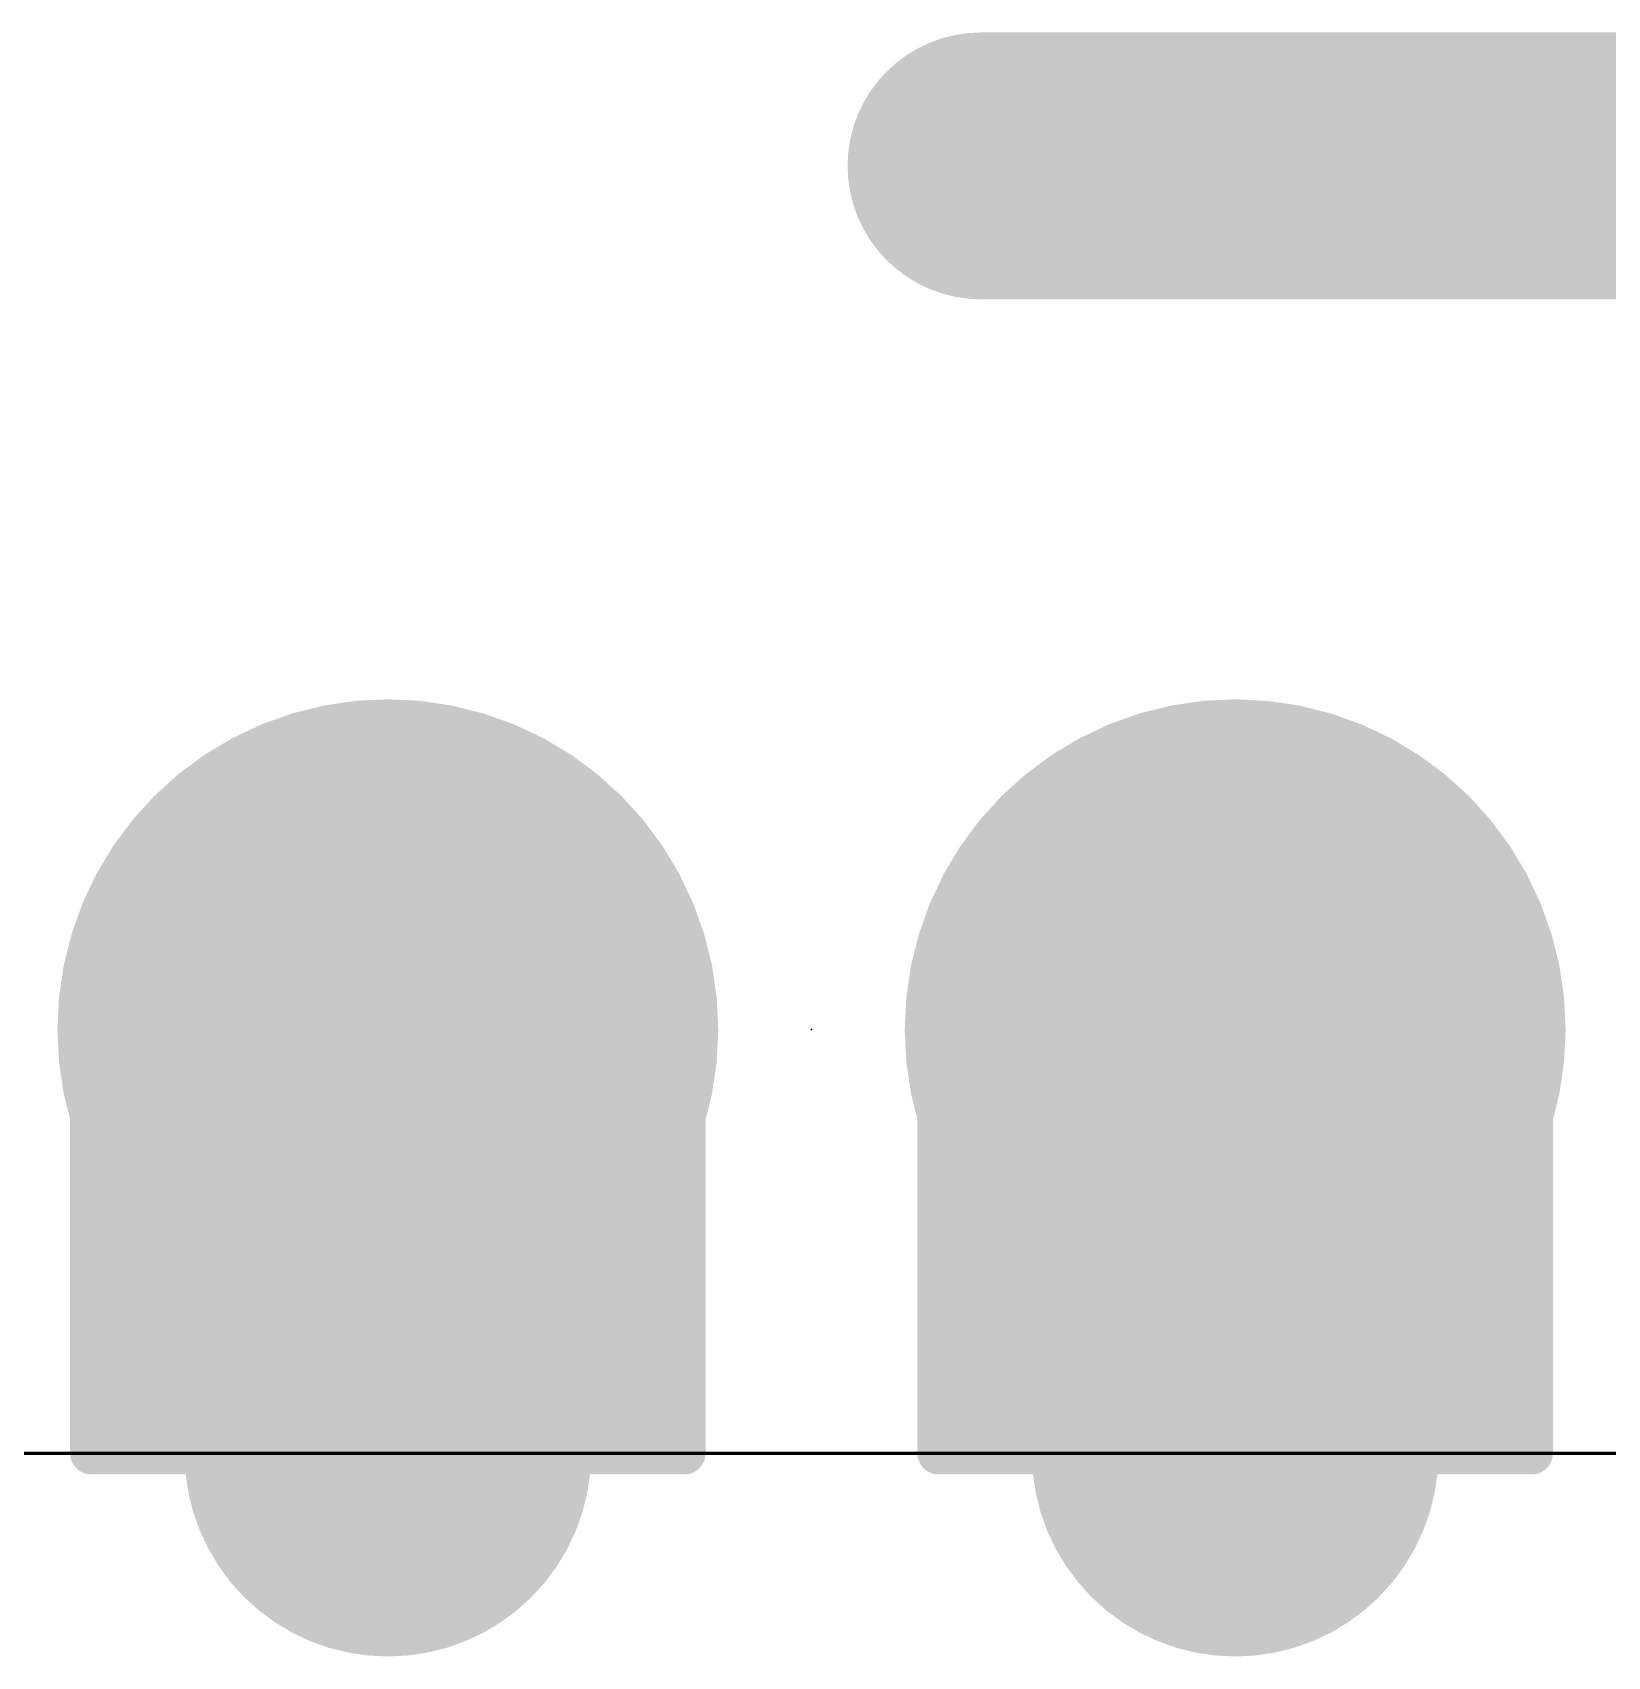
# Model space of a CAD drawing. Extents: x -6.7 to 35, y -0.6 to 30.6.
# Drawn here: x 16.715 to 21.436, y -0.61 to 4.26 of the extents above; entities that cross this region are included whole.
import ezdxf

# ---------------------------------------------------------------- set-up
doc = ezdxf.new("R2010")
doc.units = 0
for name, color, linetype in [('1', 12, 'CONTINUOUS'), ('16', 132, 'CONTINUOUS'), ('17', 110, 'CONTINUOUS'), ('20', 31, 'CONTINUOUS'), ('23', 53, 'CONTINUOUS'), ('29', 253, 'CONTINUOUS'), ('30', 253, 'CONTINUOUS')]:
    doc.layers.add(name, color=color, linetype=linetype)

# ---------------------------------------------------------------- blocks, each defined once
blk = doc.blocks.new('ROUNDP')
at = {"const_width": 0.5}
blk.add_lwpolyline([(0, -0.25, 1), (0, 0.25, 1), (0, -0.25)], format="xyb", dxfattribs=at)

msp = doc.modelspace()

# ---------------------------------------------------------------- linework, layer by layer
at = {"layer": '1', "const_width": 0.254}
for points in [[(17.6313, 2.0174), (17.4884, 1.974)], [(17.78, 2.032), (17.6313, 2.0174)], [(17.9287, 2.0174), (17.78, 2.032)], [(18.0716, 1.974), (17.9287, 2.0174)], [(20.1713, 2.0174), (20.0284, 1.974)], [(20.32, 2.032), (20.1713, 2.0174)], [(20.4687, 2.0174), (20.32, 2.032)], [(20.6116, 1.974), (20.4687, 2.0174)], [(17.4884, 1.974), (17.3567, 1.9036)], [(18.2033, 1.9036), (18.0716, 1.974)], [(20.0284, 1.974), (19.8967, 1.9036)], [(20.7433, 1.9036), (20.6116, 1.974)], [(17.3567, 1.9036), (17.2412, 1.8088)], [(18.3188, 1.8088), (18.2033, 1.9036)], [(19.8967, 1.9036), (19.7812, 1.8088)], [(20.8588, 1.8088), (20.7433, 1.9036)], [(17.2412, 1.8088), (17.1464, 1.6933)], [(17.2159, 1.778), (18.3441, 1.778)], [(18.4136, 1.6933), (18.3188, 1.8088)], [(19.7812, 1.8088), (19.6864, 1.6933)], [(19.7559, 1.778), (20.8841, 1.778)], [(20.9536, 1.6933), (20.8588, 1.8088)], [(17.1464, 1.6933), (17.076, 1.5616)], [(18.484, 1.5616), (18.4136, 1.6933)], [(19.6864, 1.6933), (19.616, 1.5616)], [(21.024, 1.5616), (20.9536, 1.6933)], [(17.076, 1.5616), (17.0326, 1.4187)], [(18.5274, 1.4187), (18.484, 1.5616)], [(19.616, 1.5616), (19.5726, 1.4187)], [(21.0674, 1.4187), (21.024, 1.5616)], [(17.0646, 1.524), (18.4954, 1.524)], [(19.6046, 1.524), (21.0354, 1.524)], [(17.0326, 1.4187), (17.018, 1.27)], [(18.542, 1.27), (18.5274, 1.4187)], [(19.5726, 1.4187), (19.558, 1.27)], [(21.082, 1.27), (21.0674, 1.4187)], [(17.018, 1.27), (17.018, 0.127)], [(17.018, 1.27), (18.542, 1.27)], [(18.542, 0.127), (18.542, 1.27)], [(19.558, 1.27), (19.558, 0.127)], [(19.558, 1.27), (21.082, 1.27)], [(21.082, 0.127), (21.082, 1.27)], [(17.018, 1.016), (18.542, 1.016)], [(19.558, 1.016), (21.082, 1.016)], [(17.018, 0.762), (18.542, 0.762)], [(19.558, 0.762), (21.082, 0.762)], [(17.018, 0.508), (18.542, 0.508)], [(19.558, 0.508), (21.082, 0.508)], [(17.018, 0.254), (18.542, 0.254)], [(19.558, 0.254), (21.082, 0.254)], [(17.018, 0.127), (18.542, 0.127)], [(19.558, 0.127), (21.082, 0.127)]]:
    msp.add_lwpolyline(points, dxfattribs=at)
at = {"layer": '1', "const_width": 0.127}
for points in [[(17.6251, 2.0806, 1), (17.6376, 1.9542)], [(17.6498, 1.9566, 1), (17.6129, 2.0781)], [(17.7862, 2.0952, 1), (17.7738, 1.9688)], [(17.7862, 1.9688, 1), (17.7738, 2.0952)], [(17.9471, 2.0781, 1), (17.9102, 1.9566)], [(17.9224, 1.9542, 1), (17.9349, 2.0806)], [(20.1651, 2.0806, 1), (20.1776, 1.9542)], [(20.1898, 1.9566, 1), (20.1529, 2.0781)], [(20.3262, 2.0952, 1), (20.3138, 1.9688)], [(20.3262, 1.9688, 1), (20.3138, 2.0952)], [(20.4871, 2.0781, 1), (20.4502, 1.9566)], [(20.4624, 1.9542, 1), (20.4749, 2.0806)], [(17.47, 2.0348, 1), (17.5068, 1.9132)], [(17.5183, 1.918, 1), (17.4585, 2.03)], [(18.1015, 2.03, 1), (18.0417, 1.918)], [(18.0532, 1.9132, 1), (18.09, 2.0348)], [(20.01, 2.0348, 1), (20.0468, 1.9132)], [(20.0583, 1.918, 1), (19.9985, 2.03)], [(20.6415, 2.03, 1), (20.5817, 1.918)], [(20.5932, 1.9132, 1), (20.63, 2.0348)], [(17.3267, 1.9596, 1), (17.3866, 1.8476)], [(17.3969, 1.8545, 1), (17.3164, 1.9527)], [(18.2436, 1.9527, 1), (18.1631, 1.8545)], [(18.1734, 1.8476, 1), (18.2333, 1.9596)], [(19.8667, 1.9596, 1), (19.9266, 1.8476)], [(19.9369, 1.8545, 1), (19.8564, 1.9527)], [(20.7836, 1.9527, 1), (20.7031, 1.8545)], [(20.7134, 1.8476, 1), (20.7733, 1.9596)], [(17.2159, 1.8415, 1), (17.2159, 1.7145)], [(17.2009, 1.8579, 1), (17.2815, 1.7597)], [(17.2903, 1.7685, 1), (17.1921, 1.8491)], [(18.3679, 1.8491, 1), (18.2697, 1.7685)], [(18.2785, 1.7597, 1), (18.3591, 1.8579)], [(18.3441, 1.7145, 1), (18.3441, 1.8415)], [(19.7559, 1.8415, 1), (19.7559, 1.7145)], [(19.7409, 1.8579, 1), (19.8215, 1.7597)], [(19.8303, 1.7685, 1), (19.7321, 1.8491)], [(20.9079, 1.8491, 1), (20.8097, 1.7685)], [(20.8185, 1.7597, 1), (20.8991, 1.8579)], [(20.8841, 1.7145, 1), (20.8841, 1.8415)], [(17.2024, 1.6634, 1), (17.0904, 1.7233)], [(18.4696, 1.7233, 1), (18.3576, 1.6634)], [(19.7424, 1.6634, 1), (19.6304, 1.7233)], [(21.0096, 1.7233, 1), (20.8976, 1.6634)], [(17.0973, 1.7336, 1), (17.1955, 1.6531)], [(18.3645, 1.6531, 1), (18.4627, 1.7336)], [(19.6373, 1.7336, 1), (19.7355, 1.6531)], [(20.9045, 1.6531, 1), (21.0027, 1.7336)], [(17.1368, 1.5432, 1), (17.0152, 1.58)], [(18.5448, 1.58, 1), (18.4232, 1.5432)], [(19.6768, 1.5432, 1), (19.5552, 1.58)], [(21.0848, 1.58, 1), (20.9632, 1.5432)], [(17.0646, 1.5875, 1), (17.0646, 1.4605)], [(17.02, 1.5915, 1), (17.132, 1.5317)], [(18.428, 1.5317, 1), (18.54, 1.5915)], [(18.4954, 1.4605, 1), (18.4954, 1.5875)], [(19.6046, 1.5875, 1), (19.6046, 1.4605)], [(19.56, 1.5915, 1), (19.672, 1.5317)], [(20.968, 1.5317, 1), (21.08, 1.5915)], [(21.0354, 1.4605, 1), (21.0354, 1.5875)], [(17.0958, 1.4124, 1), (16.9694, 1.4249)], [(18.5906, 1.4249, 1), (18.4642, 1.4124)], [(19.6358, 1.4124, 1), (19.5094, 1.4249)], [(21.1306, 1.4249, 1), (21.0042, 1.4124)], [(16.9719, 1.4371, 1), (17.0934, 1.4002)], [(18.4666, 1.4002, 1), (18.5881, 1.4371)], [(19.5119, 1.4371, 1), (19.6334, 1.4002)], [(21.0066, 1.4002, 1), (21.1281, 1.4371)], [(17.0815, 1.27, 1), (16.9545, 1.27)], [(17.018, 1.3335, 1), (17.018, 1.2065)], [(18.6055, 1.27, 1), (18.4785, 1.27)], [(18.542, 1.2065, 1), (18.542, 1.3335)], [(19.6215, 1.27, 1), (19.4945, 1.27)], [(19.558, 1.3335, 1), (19.558, 1.2065)], [(21.1455, 1.27, 1), (21.0185, 1.27)], [(21.082, 1.2065, 1), (21.082, 1.3335)], [(16.9548, 1.2762, 1), (17.0812, 1.2638)], [(18.4788, 1.2638, 1), (18.6052, 1.2762)], [(19.4948, 1.2762, 1), (19.6212, 1.2638)], [(21.0188, 1.2638, 1), (21.1452, 1.2762)], [(17.018, 1.0795, 1), (17.018, 0.9525)], [(18.542, 0.9525, 1), (18.542, 1.0795)], [(19.558, 1.0795, 1), (19.558, 0.9525)], [(21.082, 0.9525, 1), (21.082, 1.0795)], [(17.018, 0.8255, 1), (17.018, 0.6985)], [(18.542, 0.6985, 1), (18.542, 0.8255)], [(19.558, 0.8255, 1), (19.558, 0.6985)], [(21.082, 0.6985, 1), (21.082, 0.8255)], [(17.018, 0.5715, 1), (17.018, 0.4445)], [(18.542, 0.4445, 1), (18.542, 0.5715)], [(19.558, 0.5715, 1), (19.558, 0.4445)], [(21.082, 0.4445, 1), (21.082, 0.5715)], [(17.018, 0.3175, 1), (17.018, 0.1905)], [(18.542, 0.1905, 1), (18.542, 0.3175)], [(19.558, 0.3175, 1), (19.558, 0.1905)], [(21.082, 0.1905, 1), (21.082, 0.3175)], [(17.018, 0.1905, 1), (17.018, 0.0635)], [(18.542, 0.0635, 1), (18.542, 0.1905)], [(19.558, 0.1905, 1), (19.558, 0.0635)], [(21.082, 0.0635, 1), (21.082, 0.1905)], [(16.9545, 0.127, 1), (17.0815, 0.127)], [(18.4785, 0.127, 1), (18.6055, 0.127)], [(19.4945, 0.127, 1), (19.6215, 0.127)], [(21.0185, 0.127, 1), (21.1455, 0.127)]]:
    msp.add_lwpolyline(points, format="xyb", dxfattribs=at)
at = {"layer": '16', "const_width": 0.254}
for points in [[(17.6313, 2.0174), (17.4884, 1.974)], [(17.78, 2.032), (17.6313, 2.0174)], [(17.9287, 2.0174), (17.78, 2.032)], [(18.0716, 1.974), (17.9287, 2.0174)], [(20.1713, 2.0174), (20.0284, 1.974)], [(20.32, 2.032), (20.1713, 2.0174)], [(20.4687, 2.0174), (20.32, 2.032)], [(20.6116, 1.974), (20.4687, 2.0174)], [(17.4884, 1.974), (17.3567, 1.9036)], [(18.2033, 1.9036), (18.0716, 1.974)], [(20.0284, 1.974), (19.8967, 1.9036)], [(20.7433, 1.9036), (20.6116, 1.974)], [(17.3567, 1.9036), (17.2412, 1.8088)], [(18.3188, 1.8088), (18.2033, 1.9036)], [(19.8967, 1.9036), (19.7812, 1.8088)], [(20.8588, 1.8088), (20.7433, 1.9036)], [(17.2412, 1.8088), (17.1464, 1.6933)], [(17.2159, 1.778), (18.3441, 1.778)], [(18.4136, 1.6933), (18.3188, 1.8088)], [(19.7812, 1.8088), (19.6864, 1.6933)], [(19.7559, 1.778), (20.8841, 1.778)], [(20.9536, 1.6933), (20.8588, 1.8088)], [(17.1464, 1.6933), (17.076, 1.5616)], [(18.484, 1.5616), (18.4136, 1.6933)], [(19.6864, 1.6933), (19.616, 1.5616)], [(21.024, 1.5616), (20.9536, 1.6933)], [(17.076, 1.5616), (17.0326, 1.4187)], [(18.5274, 1.4187), (18.484, 1.5616)], [(19.616, 1.5616), (19.5726, 1.4187)], [(21.0674, 1.4187), (21.024, 1.5616)], [(17.0646, 1.524), (18.4954, 1.524)], [(19.6046, 1.524), (21.0354, 1.524)], [(17.0326, 1.4187), (17.018, 1.27)], [(18.542, 1.27), (18.5274, 1.4187)], [(19.5726, 1.4187), (19.558, 1.27)], [(21.082, 1.27), (21.0674, 1.4187)], [(17.018, 1.27), (17.018, 0.127)], [(17.018, 1.27), (18.542, 1.27)], [(18.542, 0.127), (18.542, 1.27)], [(19.558, 1.27), (19.558, 0.127)], [(19.558, 1.27), (21.082, 1.27)], [(21.082, 0.127), (21.082, 1.27)], [(17.018, 1.016), (18.542, 1.016)], [(19.558, 1.016), (21.082, 1.016)], [(17.018, 0.762), (18.542, 0.762)], [(19.558, 0.762), (21.082, 0.762)], [(17.018, 0.508), (18.542, 0.508)], [(19.558, 0.508), (21.082, 0.508)], [(17.018, 0.254), (18.542, 0.254)], [(19.558, 0.254), (21.082, 0.254)], [(17.018, 0.127), (18.542, 0.127)], [(19.558, 0.127), (21.082, 0.127)]]:
    msp.add_lwpolyline(points, dxfattribs=at)
at = {"layer": '16', "const_width": 0.127}
for points in [[(17.6251, 2.0806, 1), (17.6376, 1.9542)], [(17.6498, 1.9566, 1), (17.6129, 2.0781)], [(17.7862, 2.0952, 1), (17.7738, 1.9688)], [(17.7862, 1.9688, 1), (17.7738, 2.0952)], [(17.9471, 2.0781, 1), (17.9102, 1.9566)], [(17.9224, 1.9542, 1), (17.9349, 2.0806)], [(20.1651, 2.0806, 1), (20.1776, 1.9542)], [(20.1898, 1.9566, 1), (20.1529, 2.0781)], [(20.3262, 2.0952, 1), (20.3138, 1.9688)], [(20.3262, 1.9688, 1), (20.3138, 2.0952)], [(20.4871, 2.0781, 1), (20.4502, 1.9566)], [(20.4624, 1.9542, 1), (20.4749, 2.0806)], [(17.47, 2.0348, 1), (17.5068, 1.9132)], [(17.5183, 1.918, 1), (17.4585, 2.03)], [(18.1015, 2.03, 1), (18.0417, 1.918)], [(18.0532, 1.9132, 1), (18.09, 2.0348)], [(20.01, 2.0348, 1), (20.0468, 1.9132)], [(20.0583, 1.918, 1), (19.9985, 2.03)], [(20.6415, 2.03, 1), (20.5817, 1.918)], [(20.5932, 1.9132, 1), (20.63, 2.0348)], [(17.3267, 1.9596, 1), (17.3866, 1.8476)], [(17.3969, 1.8545, 1), (17.3164, 1.9527)], [(18.2436, 1.9527, 1), (18.1631, 1.8545)], [(18.1734, 1.8476, 1), (18.2333, 1.9596)], [(19.8667, 1.9596, 1), (19.9266, 1.8476)], [(19.9369, 1.8545, 1), (19.8564, 1.9527)], [(20.7836, 1.9527, 1), (20.7031, 1.8545)], [(20.7134, 1.8476, 1), (20.7733, 1.9596)], [(17.2159, 1.8415, 1), (17.2159, 1.7145)], [(17.2009, 1.8579, 1), (17.2815, 1.7597)], [(17.2903, 1.7685, 1), (17.1921, 1.8491)], [(18.3679, 1.8491, 1), (18.2697, 1.7685)], [(18.2785, 1.7597, 1), (18.3591, 1.8579)], [(18.3441, 1.7145, 1), (18.3441, 1.8415)], [(19.7559, 1.8415, 1), (19.7559, 1.7145)], [(19.7409, 1.8579, 1), (19.8215, 1.7597)], [(19.8303, 1.7685, 1), (19.7321, 1.8491)], [(20.9079, 1.8491, 1), (20.8097, 1.7685)], [(20.8185, 1.7597, 1), (20.8991, 1.8579)], [(20.8841, 1.7145, 1), (20.8841, 1.8415)], [(17.2024, 1.6634, 1), (17.0904, 1.7233)], [(18.4696, 1.7233, 1), (18.3576, 1.6634)], [(19.7424, 1.6634, 1), (19.6304, 1.7233)], [(21.0096, 1.7233, 1), (20.8976, 1.6634)], [(17.0973, 1.7336, 1), (17.1955, 1.6531)], [(18.3645, 1.6531, 1), (18.4627, 1.7336)], [(19.6373, 1.7336, 1), (19.7355, 1.6531)], [(20.9045, 1.6531, 1), (21.0027, 1.7336)], [(17.1368, 1.5432, 1), (17.0152, 1.58)], [(18.5448, 1.58, 1), (18.4232, 1.5432)], [(19.6768, 1.5432, 1), (19.5552, 1.58)], [(21.0848, 1.58, 1), (20.9632, 1.5432)], [(17.0646, 1.5875, 1), (17.0646, 1.4605)], [(17.02, 1.5915, 1), (17.132, 1.5317)], [(18.428, 1.5317, 1), (18.54, 1.5915)], [(18.4954, 1.4605, 1), (18.4954, 1.5875)], [(19.6046, 1.5875, 1), (19.6046, 1.4605)], [(19.56, 1.5915, 1), (19.672, 1.5317)], [(20.968, 1.5317, 1), (21.08, 1.5915)], [(21.0354, 1.4605, 1), (21.0354, 1.5875)], [(17.0958, 1.4124, 1), (16.9694, 1.4249)], [(18.5906, 1.4249, 1), (18.4642, 1.4124)], [(19.6358, 1.4124, 1), (19.5094, 1.4249)], [(21.1306, 1.4249, 1), (21.0042, 1.4124)], [(16.9719, 1.4371, 1), (17.0934, 1.4002)], [(18.4666, 1.4002, 1), (18.5881, 1.4371)], [(19.5119, 1.4371, 1), (19.6334, 1.4002)], [(21.0066, 1.4002, 1), (21.1281, 1.4371)], [(17.0815, 1.27, 1), (16.9545, 1.27)], [(17.018, 1.3335, 1), (17.018, 1.2065)], [(18.6055, 1.27, 1), (18.4785, 1.27)], [(18.542, 1.2065, 1), (18.542, 1.3335)], [(19.6215, 1.27, 1), (19.4945, 1.27)], [(19.558, 1.3335, 1), (19.558, 1.2065)], [(21.1455, 1.27, 1), (21.0185, 1.27)], [(21.082, 1.2065, 1), (21.082, 1.3335)], [(16.9548, 1.2762, 1), (17.0812, 1.2638)], [(18.4788, 1.2638, 1), (18.6052, 1.2762)], [(19.4948, 1.2762, 1), (19.6212, 1.2638)], [(21.0188, 1.2638, 1), (21.1452, 1.2762)], [(17.018, 1.0795, 1), (17.018, 0.9525)], [(18.542, 0.9525, 1), (18.542, 1.0795)], [(19.558, 1.0795, 1), (19.558, 0.9525)], [(21.082, 0.9525, 1), (21.082, 1.0795)], [(17.018, 0.8255, 1), (17.018, 0.6985)], [(18.542, 0.6985, 1), (18.542, 0.8255)], [(19.558, 0.8255, 1), (19.558, 0.6985)], [(21.082, 0.6985, 1), (21.082, 0.8255)], [(17.018, 0.5715, 1), (17.018, 0.4445)], [(18.542, 0.4445, 1), (18.542, 0.5715)], [(19.558, 0.5715, 1), (19.558, 0.4445)], [(21.082, 0.4445, 1), (21.082, 0.5715)], [(17.018, 0.3175, 1), (17.018, 0.1905)], [(18.542, 0.1905, 1), (18.542, 0.3175)], [(19.558, 0.3175, 1), (19.558, 0.1905)], [(21.082, 0.1905, 1), (21.082, 0.3175)], [(17.018, 0.1905, 1), (17.018, 0.0635)], [(18.542, 0.0635, 1), (18.542, 0.1905)], [(19.558, 0.1905, 1), (19.558, 0.0635)], [(21.082, 0.0635, 1), (21.082, 0.1905)], [(16.9545, 0.127, 1), (17.0815, 0.127)], [(18.4785, 0.127, 1), (18.6055, 0.127)], [(19.4945, 0.127, 1), (19.6215, 0.127)], [(21.0185, 0.127, 1), (21.1455, 0.127)]]:
    msp.add_lwpolyline(points, format="xyb", dxfattribs=at)
at = {"layer": '20', "const_width": 0.01}
msp.add_lwpolyline([(2, 0), (34, 0)], dxfattribs=at)
at = {"layer": '23'}
msp.add_point((19.05, 1.27), dxfattribs=at)
at = {"layer": '29'}
for points, const_width in [([(19.558, 3.86), (28.0924, 3.86)], 0.8), ([(17.6066, 2.1419), (17.4398, 2.0913)], 0.127), ([(17.78, 2.159), (17.6066, 2.1419)], 0.127), ([(17.9534, 2.1419), (17.78, 2.159)], 0.127), ([(18.1202, 2.0913), (17.9534, 2.1419)], 0.127), ([(20.1466, 2.1419), (19.9798, 2.0913)], 0.127), ([(20.32, 2.159), (20.1466, 2.1419)], 0.127), ([(20.4934, 2.1419), (20.32, 2.159)], 0.127), ([(20.6602, 2.0913), (20.4934, 2.1419)], 0.127), ([(17.4398, 2.0913), (17.2861, 2.0092)], 0.127), ([(18.2739, 2.0092), (18.1202, 2.0913)], 0.127), ([(19.9798, 2.0913), (19.8261, 2.0092)], 0.127), ([(20.8139, 2.0092), (20.6602, 2.0913)], 0.127), ([(17.3288, 2.032), (18.2312, 2.032)], 0.127), ([(19.8688, 2.032), (20.7712, 2.032)], 0.127), ([(17.2861, 2.0092), (17.1514, 1.8986)], 0.127), ([(18.4086, 1.8986), (18.2739, 2.0092)], 0.127), ([(19.8261, 2.0092), (19.6914, 1.8986)], 0.127), ([(20.9486, 1.8986), (20.8139, 2.0092)], 0.127), ([(17.1514, 1.8986), (17.0408, 1.7639)], 0.127), ([(17.1592, 1.905), (18.4008, 1.905)], 0.127), ([(18.5192, 1.7639), (18.4086, 1.8986)], 0.127), ([(19.6914, 1.8986), (19.5808, 1.7639)], 0.127), ([(19.6992, 1.905), (20.9408, 1.905)], 0.127), ([(21.0592, 1.7639), (20.9486, 1.8986)], 0.127), ([(17.0408, 1.7639), (16.9587, 1.6102)], 0.127), ([(17.0524, 1.778), (18.5076, 1.778)], 0.127), ([(18.6013, 1.6102), (18.5192, 1.7639)], 0.127), ([(19.5808, 1.7639), (19.4987, 1.6102)], 0.127), ([(19.5924, 1.778), (21.0476, 1.778)], 0.127), ([(21.1413, 1.6102), (21.0592, 1.7639)], 0.127), ([(16.9805, 1.651), (18.5795, 1.651)], 0.127), ([(19.5205, 1.651), (21.1195, 1.651)], 0.127), ([(16.9587, 1.6102), (16.9081, 1.4434)], 0.127), ([(18.6519, 1.4434), (18.6013, 1.6102)], 0.127), ([(19.4987, 1.6102), (19.4481, 1.4434)], 0.127), ([(21.1919, 1.4434), (21.1413, 1.6102)], 0.127), ([(16.9325, 1.524), (18.6275, 1.524)], 0.127), ([(19.4725, 1.524), (21.1675, 1.524)], 0.127), ([(16.9081, 1.4434), (16.891, 1.27)], 0.127), ([(18.669, 1.27), (18.6519, 1.4434)], 0.127), ([(19.4481, 1.4434), (19.431, 1.27)], 0.127), ([(21.209, 1.27), (21.1919, 1.4434)], 0.127), ([(16.9035, 1.397), (18.6565, 1.397)], 0.127), ([(19.4435, 1.397), (21.1965, 1.397)], 0.127), ([(16.891, 1.27), (16.891, 0)], 0.127), ([(16.891, 1.27), (18.669, 1.27)], 0.127), ([(18.669, 0), (18.669, 1.27)], 0.127), ([(19.431, 1.27), (19.431, 0)], 0.127), ([(19.431, 1.27), (21.209, 1.27)], 0.127), ([(21.209, 0), (21.209, 1.27)], 0.127), ([(16.891, 1.143), (18.669, 1.143)], 0.127), ([(19.431, 1.143), (21.209, 1.143)], 0.127), ([(16.891, 1.016), (18.669, 1.016)], 0.127), ([(19.431, 1.016), (21.209, 1.016)], 0.127), ([(16.891, 0.889), (18.669, 0.889)], 0.127), ([(19.431, 0.889), (21.209, 0.889)], 0.127), ([(16.891, 0.762), (18.669, 0.762)], 0.127), ([(19.431, 0.762), (21.209, 0.762)], 0.127), ([(16.891, 0.635), (18.669, 0.635)], 0.127), ([(19.431, 0.635), (21.209, 0.635)], 0.127), ([(16.891, 0.508), (18.669, 0.508)], 0.127), ([(19.431, 0.508), (21.209, 0.508)], 0.127), ([(16.891, 0.381), (18.669, 0.381)], 0.127), ([(19.431, 0.381), (21.209, 0.381)], 0.127), ([(16.891, 0.254), (18.669, 0.254)], 0.127), ([(19.431, 0.254), (21.209, 0.254)], 0.127), ([(16.891, 0.127), (18.669, 0.127)], 0.127), ([(19.431, 0.127), (21.209, 0.127)], 0.127), ([(16.891, 0), (18.669, 0)], 0.127), ([(16.891, 0), (18.669, 0)], 0.127), ([(19.431, 0), (21.209, 0)], 0.127), ([(19.431, 0), (21.209, 0)], 0.127)]:
    msp.add_lwpolyline(points, dxfattribs=dict(at, const_width=const_width))
for points, const_width in [([(19.558, 4.06, 1), (19.558, 3.66)], 0.4), ([(17.6035, 2.1735, 1), (17.6097, 2.1103)], 0.0635), ([(17.6158, 2.1115, 1), (17.5973, 2.1723)], 0.0635), ([(17.7831, 2.1906, 1), (17.7769, 2.1274)], 0.0635), ([(17.7831, 2.1274, 1), (17.7769, 2.1906)], 0.0635), ([(17.9627, 2.1723, 1), (17.9442, 2.1115)], 0.0635), ([(17.9503, 2.1103, 1), (17.9565, 2.1735)], 0.0635), ([(20.1435, 2.1735, 1), (20.1497, 2.1103)], 0.0635), ([(20.1558, 2.1115, 1), (20.1373, 2.1723)], 0.0635), ([(20.3231, 2.1906, 1), (20.3169, 2.1274)], 0.0635), ([(20.3231, 2.1274, 1), (20.3169, 2.1906)], 0.0635), ([(20.5027, 2.1723, 1), (20.4842, 2.1115)], 0.0635), ([(20.4903, 2.1103, 1), (20.4965, 2.1735)], 0.0635), ([(17.4306, 2.1217, 1), (17.449, 2.0609)], 0.0635), ([(17.4548, 2.0633, 1), (17.4248, 2.1193)], 0.0635), ([(18.1352, 2.1193, 1), (18.1052, 2.0633)], 0.0635), ([(18.111, 2.0609, 1), (18.1294, 2.1217)], 0.0635), ([(19.9706, 2.1217, 1), (19.989, 2.0609)], 0.0635), ([(19.9948, 2.0633, 1), (19.9648, 2.1193)], 0.0635), ([(20.6752, 2.1193, 1), (20.6452, 2.0633)], 0.0635), ([(20.651, 2.0609, 1), (20.6694, 2.1217)], 0.0635), ([(17.3288, 2.0638, 1), (17.3288, 2.0002)], 0.0635), ([(18.2312, 2.0002, 1), (18.2312, 2.0638)], 0.0635), ([(19.8688, 2.0638, 1), (19.8688, 2.0002)], 0.0635), ([(20.7712, 2.0002, 1), (20.7712, 2.0638)], 0.0635), ([(17.2711, 2.0372, 1), (17.3011, 1.9812)], 0.0635), ([(17.3062, 1.9846, 1), (17.266, 2.0337)], 0.0635), ([(18.294, 2.0337, 1), (18.2538, 1.9846)], 0.0635), ([(18.2589, 1.9812, 1), (18.2889, 2.0372)], 0.0635), ([(19.8111, 2.0372, 1), (19.8411, 1.9812)], 0.0635), ([(19.8462, 1.9846, 1), (19.806, 2.0337)], 0.0635), ([(20.834, 2.0337, 1), (20.7938, 1.9846)], 0.0635), ([(20.7989, 1.9812, 1), (20.8289, 2.0372)], 0.0635), ([(17.1312, 1.9232, 1), (17.1715, 1.8741)], 0.0635), ([(17.1759, 1.8785, 1), (17.1268, 1.9188)], 0.0635), ([(17.1592, 1.9367, 1), (17.1592, 1.8733)], 0.0635), ([(18.4332, 1.9188, 1), (18.3841, 1.8785)], 0.0635), ([(18.3885, 1.8741, 1), (18.4288, 1.9232)], 0.0635), ([(18.4008, 1.8733, 1), (18.4008, 1.9367)], 0.0635), ([(19.6712, 1.9232, 1), (19.7115, 1.8741)], 0.0635), ([(19.7159, 1.8785, 1), (19.6668, 1.9188)], 0.0635), ([(19.6992, 1.9367, 1), (19.6992, 1.8733)], 0.0635), ([(20.9732, 1.9188, 1), (20.9241, 1.8785)], 0.0635), ([(20.9285, 1.8741, 1), (20.9688, 1.9232)], 0.0635), ([(20.9408, 1.8733, 1), (20.9408, 1.9367)], 0.0635), ([(17.0163, 1.784, 1), (17.0654, 1.7438)], 0.0635), ([(17.0688, 1.7489, 1), (17.0128, 1.7789)], 0.0635), ([(17.0524, 1.8097, 1), (17.0524, 1.7463)], 0.0635), ([(18.5472, 1.7789, 1), (18.4912, 1.7489)], 0.0635), ([(18.4946, 1.7438, 1), (18.5437, 1.784)], 0.0635), ([(18.5076, 1.7463, 1), (18.5076, 1.8097)], 0.0635), ([(19.5563, 1.784, 1), (19.6054, 1.7438)], 0.0635), ([(19.6088, 1.7489, 1), (19.5528, 1.7789)], 0.0635), ([(19.5924, 1.8097, 1), (19.5924, 1.7463)], 0.0635), ([(21.0872, 1.7789, 1), (21.0312, 1.7489)], 0.0635), ([(21.0346, 1.7438, 1), (21.0837, 1.784)], 0.0635), ([(21.0476, 1.7463, 1), (21.0476, 1.8097)], 0.0635), ([(16.9805, 1.6827, 1), (16.9805, 1.6193)], 0.0635), ([(18.5795, 1.6193, 1), (18.5795, 1.6827)], 0.0635), ([(19.5205, 1.6827, 1), (19.5205, 1.6193)], 0.0635), ([(21.1195, 1.6193, 1), (21.1195, 1.6827)], 0.0635), ([(16.9307, 1.6252, 1), (16.9867, 1.5952)], 0.0635), ([(16.9891, 1.601, 1), (16.9283, 1.6194)], 0.0635), ([(18.6317, 1.6194, 1), (18.5709, 1.601)], 0.0635), ([(18.5733, 1.5952, 1), (18.6293, 1.6252)], 0.0635), ([(19.4707, 1.6252, 1), (19.5267, 1.5952)], 0.0635), ([(19.5291, 1.601, 1), (19.4683, 1.6194)], 0.0635), ([(21.1717, 1.6194, 1), (21.1109, 1.601)], 0.0635), ([(21.1133, 1.5952, 1), (21.1693, 1.6252)], 0.0635), ([(16.9325, 1.5557, 1), (16.9325, 1.4923)], 0.0635), ([(18.6275, 1.4923, 1), (18.6275, 1.5557)], 0.0635), ([(19.4725, 1.5557, 1), (19.4725, 1.4923)], 0.0635), ([(21.1675, 1.4923, 1), (21.1675, 1.5557)], 0.0635), ([(16.8777, 1.4527, 1), (16.9385, 1.4342)], 0.0635), ([(16.9397, 1.4403, 1), (16.8765, 1.4465)], 0.0635), ([(18.6835, 1.4465, 1), (18.6203, 1.4403)], 0.0635), ([(18.6215, 1.4342, 1), (18.6823, 1.4527)], 0.0635), ([(19.4177, 1.4527, 1), (19.4785, 1.4342)], 0.0635), ([(19.4797, 1.4403, 1), (19.4165, 1.4465)], 0.0635), ([(21.2235, 1.4465, 1), (21.1603, 1.4403)], 0.0635), ([(21.1615, 1.4342, 1), (21.2223, 1.4527)], 0.0635), ([(16.9035, 1.4287, 1), (16.9035, 1.3653)], 0.0635), ([(18.6565, 1.3653, 1), (18.6565, 1.4287)], 0.0635), ([(19.4435, 1.4287, 1), (19.4435, 1.3653)], 0.0635), ([(21.1965, 1.3653, 1), (21.1965, 1.4287)], 0.0635), ([(16.891, 1.3017, 1), (16.891, 1.2383)], 0.0635), ([(16.9228, 1.27, 1), (16.8593, 1.27)], 0.0635), ([(18.7007, 1.27, 1), (18.6373, 1.27)], 0.0635), ([(18.669, 1.2383, 1), (18.669, 1.3017)], 0.0635), ([(19.4627, 1.27, 1), (19.3993, 1.27)], 0.0635), ([(19.431, 1.3017, 1), (19.431, 1.2383)], 0.0635), ([(21.2407, 1.27, 1), (21.1773, 1.27)], 0.0635), ([(21.209, 1.2383, 1), (21.209, 1.3017)], 0.0635), ([(16.8594, 1.2731, 1), (16.9226, 1.2669)], 0.0635), ([(18.6374, 1.2669, 1), (18.7006, 1.2731)], 0.0635), ([(19.3994, 1.2731, 1), (19.4626, 1.2669)], 0.0635), ([(21.1774, 1.2669, 1), (21.2406, 1.2731)], 0.0635), ([(16.891, 1.1747, 1), (16.891, 1.1113)], 0.0635), ([(18.669, 1.1113, 1), (18.669, 1.1747)], 0.0635), ([(19.431, 1.1747, 1), (19.431, 1.1113)], 0.0635), ([(21.209, 1.1113, 1), (21.209, 1.1747)], 0.0635), ([(16.891, 1.0477, 1), (16.891, 0.9843)], 0.0635), ([(18.669, 0.9843, 1), (18.669, 1.0477)], 0.0635), ([(19.431, 1.0477, 1), (19.431, 0.9843)], 0.0635), ([(21.209, 0.9843, 1), (21.209, 1.0477)], 0.0635), ([(16.891, 0.9207, 1), (16.891, 0.8573)], 0.0635), ([(18.669, 0.8573, 1), (18.669, 0.9207)], 0.0635), ([(19.431, 0.9207, 1), (19.431, 0.8573)], 0.0635), ([(21.209, 0.8573, 1), (21.209, 0.9207)], 0.0635), ([(16.891, 0.7937, 1), (16.891, 0.7303)], 0.0635), ([(18.669, 0.7303, 1), (18.669, 0.7937)], 0.0635), ([(19.431, 0.7937, 1), (19.431, 0.7303)], 0.0635), ([(21.209, 0.7303, 1), (21.209, 0.7937)], 0.0635), ([(16.891, 0.6667, 1), (16.891, 0.6033)], 0.0635), ([(18.669, 0.6033, 1), (18.669, 0.6667)], 0.0635), ([(19.431, 0.6667, 1), (19.431, 0.6033)], 0.0635), ([(21.209, 0.6033, 1), (21.209, 0.6667)], 0.0635), ([(16.891, 0.5397, 1), (16.891, 0.4763)], 0.0635), ([(18.669, 0.4763, 1), (18.669, 0.5397)], 0.0635), ([(19.431, 0.5397, 1), (19.431, 0.4763)], 0.0635), ([(21.209, 0.4763, 1), (21.209, 0.5397)], 0.0635), ([(16.891, 0.4128, 1), (16.891, 0.3493)], 0.0635), ([(18.669, 0.3493, 1), (18.669, 0.4128)], 0.0635), ([(19.431, 0.4128, 1), (19.431, 0.3493)], 0.0635), ([(21.209, 0.3493, 1), (21.209, 0.4128)], 0.0635), ([(16.891, 0.2858, 1), (16.891, 0.2223)], 0.0635), ([(18.669, 0.2223, 1), (18.669, 0.2858)], 0.0635), ([(19.431, 0.2858, 1), (19.431, 0.2223)], 0.0635), ([(21.209, 0.2223, 1), (21.209, 0.2858)], 0.0635), ([(16.891, 0.1588, 1), (16.891, 0.0953)], 0.0635), ([(18.669, 0.0953, 1), (18.669, 0.1588)], 0.0635), ([(19.431, 0.1588, 1), (19.431, 0.0953)], 0.0635), ([(21.209, 0.0953, 1), (21.209, 0.1588)], 0.0635), ([(16.891, 0.0318, 1), (16.891, -0.0318)], 0.0635), ([(16.891, 0.0318, 1), (16.891, -0.0318)], 0.0635), ([(18.669, -0.0318, 1), (18.669, 0.0318)], 0.0635), ([(18.669, -0.0318, 1), (18.669, 0.0318)], 0.0635), ([(19.431, 0.0318, 1), (19.431, -0.0318)], 0.0635), ([(19.431, 0.0318, 1), (19.431, -0.0318)], 0.0635), ([(21.209, -0.0318, 1), (21.209, 0.0318)], 0.0635), ([(21.209, -0.0318, 1), (21.209, 0.0318)], 0.0635), ([(16.8593, 0, 1), (16.9228, 0)], 0.0635), ([(18.6373, 0, 1), (18.7007, 0)], 0.0635), ([(19.3993, 0, 1), (19.4627, 0)], 0.0635), ([(21.1773, 0, 1), (21.2407, 0)], 0.0635)]:
    msp.add_lwpolyline(points, format="xyb", dxfattribs=dict(at, const_width=const_width))
at = {"layer": '30', "const_width": 0.127}
for points in [[(17.6066, 2.1419), (17.4398, 2.0913)], [(17.78, 2.159), (17.6066, 2.1419)], [(17.9534, 2.1419), (17.78, 2.159)], [(18.1202, 2.0913), (17.9534, 2.1419)], [(20.1466, 2.1419), (19.9798, 2.0913)], [(20.32, 2.159), (20.1466, 2.1419)], [(20.4934, 2.1419), (20.32, 2.159)], [(20.6602, 2.0913), (20.4934, 2.1419)], [(17.4398, 2.0913), (17.2861, 2.0092)], [(18.2739, 2.0092), (18.1202, 2.0913)], [(19.9798, 2.0913), (19.8261, 2.0092)], [(20.8139, 2.0092), (20.6602, 2.0913)], [(17.3288, 2.032), (18.2312, 2.032)], [(19.8688, 2.032), (20.7712, 2.032)], [(17.2861, 2.0092), (17.1514, 1.8986)], [(18.4086, 1.8986), (18.2739, 2.0092)], [(19.8261, 2.0092), (19.6914, 1.8986)], [(20.9486, 1.8986), (20.8139, 2.0092)], [(17.1514, 1.8986), (17.0408, 1.7639)], [(17.1592, 1.905), (18.4008, 1.905)], [(18.5192, 1.7639), (18.4086, 1.8986)], [(19.6914, 1.8986), (19.5808, 1.7639)], [(19.6992, 1.905), (20.9408, 1.905)], [(21.0592, 1.7639), (20.9486, 1.8986)], [(17.0408, 1.7639), (16.9587, 1.6102)], [(17.0524, 1.778), (18.5076, 1.778)], [(18.6013, 1.6102), (18.5192, 1.7639)], [(19.5808, 1.7639), (19.4987, 1.6102)], [(19.5924, 1.778), (21.0476, 1.778)], [(21.1413, 1.6102), (21.0592, 1.7639)], [(16.9805, 1.651), (18.5795, 1.651)], [(19.5205, 1.651), (21.1195, 1.651)], [(16.9587, 1.6102), (16.9081, 1.4434)], [(18.6519, 1.4434), (18.6013, 1.6102)], [(19.4987, 1.6102), (19.4481, 1.4434)], [(21.1919, 1.4434), (21.1413, 1.6102)], [(16.9325, 1.524), (18.6275, 1.524)], [(19.4725, 1.524), (21.1675, 1.524)], [(16.9081, 1.4434), (16.891, 1.27)], [(18.669, 1.27), (18.6519, 1.4434)], [(19.4481, 1.4434), (19.431, 1.27)], [(21.209, 1.27), (21.1919, 1.4434)], [(16.9035, 1.397), (18.6565, 1.397)], [(19.4435, 1.397), (21.1965, 1.397)], [(16.891, 1.27), (16.891, 0)], [(16.891, 1.27), (18.669, 1.27)], [(18.669, 0), (18.669, 1.27)], [(19.431, 1.27), (19.431, 0)], [(19.431, 1.27), (21.209, 1.27)], [(21.209, 0), (21.209, 1.27)], [(16.891, 1.143), (18.669, 1.143)], [(19.431, 1.143), (21.209, 1.143)], [(16.891, 1.016), (18.669, 1.016)], [(19.431, 1.016), (21.209, 1.016)], [(16.891, 0.889), (18.669, 0.889)], [(19.431, 0.889), (21.209, 0.889)], [(16.891, 0.762), (18.669, 0.762)], [(19.431, 0.762), (21.209, 0.762)], [(16.891, 0.635), (18.669, 0.635)], [(19.431, 0.635), (21.209, 0.635)], [(16.891, 0.508), (18.669, 0.508)], [(19.431, 0.508), (21.209, 0.508)], [(16.891, 0.381), (18.669, 0.381)], [(19.431, 0.381), (21.209, 0.381)], [(16.891, 0.254), (18.669, 0.254)], [(19.431, 0.254), (21.209, 0.254)], [(16.891, 0.127), (18.669, 0.127)], [(19.431, 0.127), (21.209, 0.127)], [(16.891, 0), (18.669, 0)], [(16.891, 0), (18.669, 0)], [(19.431, 0), (21.209, 0)], [(19.431, 0), (21.209, 0)]]:
    msp.add_lwpolyline(points, dxfattribs=at)
at = {"layer": '30', "const_width": 0.0635}
for points in [[(17.6035, 2.1735, 1), (17.6097, 2.1103)], [(17.6158, 2.1115, 1), (17.5973, 2.1723)], [(17.7831, 2.1906, 1), (17.7769, 2.1274)], [(17.7831, 2.1274, 1), (17.7769, 2.1906)], [(17.9627, 2.1723, 1), (17.9442, 2.1115)], [(17.9503, 2.1103, 1), (17.9565, 2.1735)], [(20.1435, 2.1735, 1), (20.1497, 2.1103)], [(20.1558, 2.1115, 1), (20.1373, 2.1723)], [(20.3231, 2.1906, 1), (20.3169, 2.1274)], [(20.3231, 2.1274, 1), (20.3169, 2.1906)], [(20.5027, 2.1723, 1), (20.4842, 2.1115)], [(20.4903, 2.1103, 1), (20.4965, 2.1735)], [(17.4306, 2.1217, 1), (17.449, 2.0609)], [(17.4548, 2.0633, 1), (17.4248, 2.1193)], [(18.1352, 2.1193, 1), (18.1052, 2.0633)], [(18.111, 2.0609, 1), (18.1294, 2.1217)], [(19.9706, 2.1217, 1), (19.989, 2.0609)], [(19.9948, 2.0633, 1), (19.9648, 2.1193)], [(20.6752, 2.1193, 1), (20.6452, 2.0633)], [(20.651, 2.0609, 1), (20.6694, 2.1217)], [(17.3288, 2.0638, 1), (17.3288, 2.0002)], [(18.2312, 2.0002, 1), (18.2312, 2.0638)], [(19.8688, 2.0638, 1), (19.8688, 2.0002)], [(20.7712, 2.0002, 1), (20.7712, 2.0638)], [(17.2711, 2.0372, 1), (17.3011, 1.9812)], [(17.3062, 1.9846, 1), (17.266, 2.0337)], [(18.294, 2.0337, 1), (18.2538, 1.9846)], [(18.2589, 1.9812, 1), (18.2889, 2.0372)], [(19.8111, 2.0372, 1), (19.8411, 1.9812)], [(19.8462, 1.9846, 1), (19.806, 2.0337)], [(20.834, 2.0337, 1), (20.7938, 1.9846)], [(20.7989, 1.9812, 1), (20.8289, 2.0372)], [(17.1312, 1.9232, 1), (17.1715, 1.8741)], [(17.1759, 1.8785, 1), (17.1268, 1.9188)], [(17.1592, 1.9367, 1), (17.1592, 1.8733)], [(18.4332, 1.9188, 1), (18.3841, 1.8785)], [(18.3885, 1.8741, 1), (18.4288, 1.9232)], [(18.4008, 1.8733, 1), (18.4008, 1.9367)], [(19.6712, 1.9232, 1), (19.7115, 1.8741)], [(19.7159, 1.8785, 1), (19.6668, 1.9188)], [(19.6992, 1.9367, 1), (19.6992, 1.8733)], [(20.9732, 1.9188, 1), (20.9241, 1.8785)], [(20.9285, 1.8741, 1), (20.9688, 1.9232)], [(20.9408, 1.8733, 1), (20.9408, 1.9367)], [(17.0163, 1.784, 1), (17.0654, 1.7438)], [(17.0688, 1.7489, 1), (17.0128, 1.7789)], [(17.0524, 1.8097, 1), (17.0524, 1.7463)], [(18.5472, 1.7789, 1), (18.4912, 1.7489)], [(18.4946, 1.7438, 1), (18.5437, 1.784)], [(18.5076, 1.7463, 1), (18.5076, 1.8097)], [(19.5563, 1.784, 1), (19.6054, 1.7438)], [(19.6088, 1.7489, 1), (19.5528, 1.7789)], [(19.5924, 1.8097, 1), (19.5924, 1.7463)], [(21.0872, 1.7789, 1), (21.0312, 1.7489)], [(21.0346, 1.7438, 1), (21.0837, 1.784)], [(21.0476, 1.7463, 1), (21.0476, 1.8097)], [(16.9805, 1.6827, 1), (16.9805, 1.6193)], [(18.5795, 1.6193, 1), (18.5795, 1.6827)], [(19.5205, 1.6827, 1), (19.5205, 1.6193)], [(21.1195, 1.6193, 1), (21.1195, 1.6827)], [(16.9307, 1.6252, 1), (16.9867, 1.5952)], [(16.9891, 1.601, 1), (16.9283, 1.6194)], [(18.6317, 1.6194, 1), (18.5709, 1.601)], [(18.5733, 1.5952, 1), (18.6293, 1.6252)], [(19.4707, 1.6252, 1), (19.5267, 1.5952)], [(19.5291, 1.601, 1), (19.4683, 1.6194)], [(21.1717, 1.6194, 1), (21.1109, 1.601)], [(21.1133, 1.5952, 1), (21.1693, 1.6252)], [(16.9325, 1.5557, 1), (16.9325, 1.4923)], [(18.6275, 1.4923, 1), (18.6275, 1.5557)], [(19.4725, 1.5557, 1), (19.4725, 1.4923)], [(21.1675, 1.4923, 1), (21.1675, 1.5557)], [(16.8777, 1.4527, 1), (16.9385, 1.4342)], [(16.9397, 1.4403, 1), (16.8765, 1.4465)], [(18.6835, 1.4465, 1), (18.6203, 1.4403)], [(18.6215, 1.4342, 1), (18.6823, 1.4527)], [(19.4177, 1.4527, 1), (19.4785, 1.4342)], [(19.4797, 1.4403, 1), (19.4165, 1.4465)], [(21.2235, 1.4465, 1), (21.1603, 1.4403)], [(21.1615, 1.4342, 1), (21.2223, 1.4527)], [(16.9035, 1.4287, 1), (16.9035, 1.3653)], [(18.6565, 1.3653, 1), (18.6565, 1.4287)], [(19.4435, 1.4287, 1), (19.4435, 1.3653)], [(21.1965, 1.3653, 1), (21.1965, 1.4287)], [(16.891, 1.3017, 1), (16.891, 1.2383)], [(16.9228, 1.27, 1), (16.8593, 1.27)], [(18.7007, 1.27, 1), (18.6373, 1.27)], [(18.669, 1.2383, 1), (18.669, 1.3017)], [(19.4627, 1.27, 1), (19.3993, 1.27)], [(19.431, 1.3017, 1), (19.431, 1.2383)], [(21.2407, 1.27, 1), (21.1773, 1.27)], [(21.209, 1.2383, 1), (21.209, 1.3017)], [(16.8594, 1.2731, 1), (16.9226, 1.2669)], [(18.6374, 1.2669, 1), (18.7006, 1.2731)], [(19.3994, 1.2731, 1), (19.4626, 1.2669)], [(21.1774, 1.2669, 1), (21.2406, 1.2731)], [(16.891, 1.1747, 1), (16.891, 1.1113)], [(18.669, 1.1113, 1), (18.669, 1.1747)], [(19.431, 1.1747, 1), (19.431, 1.1113)], [(21.209, 1.1113, 1), (21.209, 1.1747)], [(16.891, 1.0477, 1), (16.891, 0.9843)], [(18.669, 0.9843, 1), (18.669, 1.0477)], [(19.431, 1.0477, 1), (19.431, 0.9843)], [(21.209, 0.9843, 1), (21.209, 1.0477)], [(16.891, 0.9207, 1), (16.891, 0.8573)], [(18.669, 0.8573, 1), (18.669, 0.9207)], [(19.431, 0.9207, 1), (19.431, 0.8573)], [(21.209, 0.8573, 1), (21.209, 0.9207)], [(16.891, 0.7937, 1), (16.891, 0.7303)], [(18.669, 0.7303, 1), (18.669, 0.7937)], [(19.431, 0.7937, 1), (19.431, 0.7303)], [(21.209, 0.7303, 1), (21.209, 0.7937)], [(16.891, 0.6667, 1), (16.891, 0.6033)], [(18.669, 0.6033, 1), (18.669, 0.6667)], [(19.431, 0.6667, 1), (19.431, 0.6033)], [(21.209, 0.6033, 1), (21.209, 0.6667)], [(16.891, 0.5397, 1), (16.891, 0.4763)], [(18.669, 0.4763, 1), (18.669, 0.5397)], [(19.431, 0.5397, 1), (19.431, 0.4763)], [(21.209, 0.4763, 1), (21.209, 0.5397)], [(16.891, 0.4128, 1), (16.891, 0.3493)], [(18.669, 0.3493, 1), (18.669, 0.4128)], [(19.431, 0.4128, 1), (19.431, 0.3493)], [(21.209, 0.3493, 1), (21.209, 0.4128)], [(16.891, 0.2858, 1), (16.891, 0.2223)], [(18.669, 0.2223, 1), (18.669, 0.2858)], [(19.431, 0.2858, 1), (19.431, 0.2223)], [(21.209, 0.2223, 1), (21.209, 0.2858)], [(16.891, 0.1588, 1), (16.891, 0.0953)], [(18.669, 0.0953, 1), (18.669, 0.1588)], [(19.431, 0.1588, 1), (19.431, 0.0953)], [(21.209, 0.0953, 1), (21.209, 0.1588)], [(16.891, 0.0318, 1), (16.891, -0.0318)], [(16.891, 0.0318, 1), (16.891, -0.0318)], [(18.669, -0.0318, 1), (18.669, 0.0318)], [(18.669, -0.0318, 1), (18.669, 0.0318)], [(19.431, 0.0318, 1), (19.431, -0.0318)], [(19.431, 0.0318, 1), (19.431, -0.0318)], [(21.209, -0.0318, 1), (21.209, 0.0318)], [(21.209, -0.0318, 1), (21.209, 0.0318)], [(16.8593, 0, 1), (16.9228, 0)], [(18.6373, 0, 1), (18.7007, 0)], [(19.3993, 0, 1), (19.4627, 0)], [(21.1773, 0, 1), (21.2407, 0)]]:
    msp.add_lwpolyline(points, format="xyb", dxfattribs=at)

# ---------------------------------------------------------------- block references
at = {"layer": '17', "rotation": 270}
for p, xscale, yscale in [((17.78, 1.27), 1.778, 1.778), ((17.78, 1.27), 1.778, 1.778), ((20.32, 1.27), 1.778, 1.778), ((20.32, 1.27), 1.778, 1.778), ((17.78, 0), 1.016, 1.016), ((17.78, 0), 1.016, 1.016), ((20.32, 0), 1.016, 1.016), ((20.32, 0), 1.016, 1.016)]:
    msp.add_blockref('ROUNDP', p, dxfattribs=dict(at, xscale=xscale, yscale=yscale))
at = {"layer": '29', "rotation": 270}
for p, xscale, yscale in [((17.78, 1.27), 1.9812, 1.9812), ((20.32, 1.27), 1.9812, 1.9812), ((17.78, 0), 1.2192, 1.2192), ((20.32, 0), 1.2192, 1.2192)]:
    msp.add_blockref('ROUNDP', p, dxfattribs=dict(at, xscale=xscale, yscale=yscale))
at = {"layer": '30', "rotation": 270}
for p, xscale, yscale in [((17.78, 1.27), 1.9812, 1.9812), ((20.32, 1.27), 1.9812, 1.9812), ((17.78, 0), 1.2192, 1.2192), ((20.32, 0), 1.2192, 1.2192)]:
    msp.add_blockref('ROUNDP', p, dxfattribs=dict(at, xscale=xscale, yscale=yscale))

doc.saveas('drawing.dxf')
